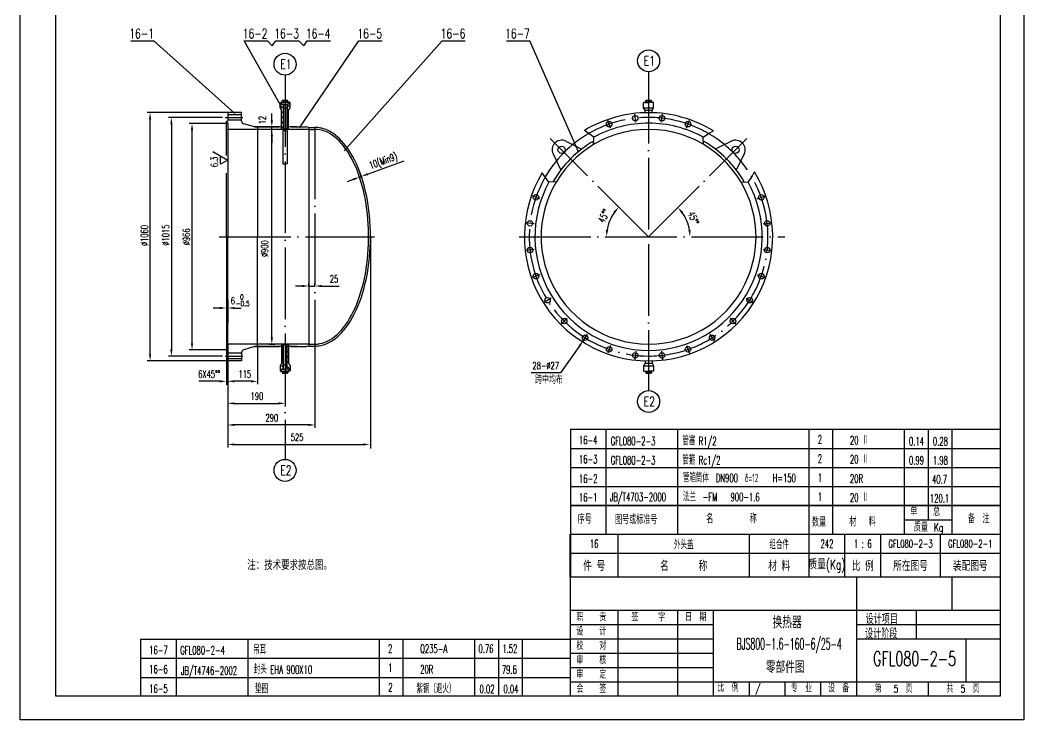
# Model space of a CAD drawing. Extents: x -457 to 1749, y 191 to 1539.
# Drawn here: x -457.1 to -36.6, y 194.9 to 488.2 of the extents above; entities that cross this region are included whole.
import ezdxf
from ezdxf.enums import TextEntityAlignment as Align

# ---------------------------------------------------------------- set-up
doc = ezdxf.new("R2010")
doc.units = 0
doc.header["$MEASUREMENT"] = 0
doc.linetypes.add('DASHDOT-M', pattern=[36, 30, -3, 0, -3])
doc.layers.get('0').update_dxf_attribs({"linetype": 'CONTINUOUS'})
for name, color, linetype in [('CDR_DWG1', 4, 'CONTINUOUS'), ('CDR_DWG2', 2, 'CONTINUOUS'), ('CDR_DWG3', 1, 'DASHDOT-M')]:
    doc.layers.add(name, color=color, linetype=linetype)
doc.styles.add('HZ', font='romans', dxfattribs={"width": 0.7, "bigfont": 'hz'})

# ---------------------------------------------------------------- blocks, each defined once
blk = doc.blocks.new('*X15')
for p, q in [((15.53, 49.48), (16.04, 49.98)), ((15.79, 47.61), (16.92, 48.74)), ((16.16, 45.86), (16.92, 46.62)), ((18.35, 48.05), (19.73, 49.43)), ((18.35, 45.93), (19.1, 46.68)), ((16.16, 43.74), (16.92, 44.5)), ((16.16, 41.62), (16.92, 42.38)), ((18.35, 43.8), (19.1, 44.56)), ((18.35, 41.68), (19.1, 42.44)), ((16.16, 39.5), (16.92, 40.26)), ((18.35, 39.56), (19.1, 40.32))]:
    blk.add_line(p, q)

msp = doc.modelspace()

# ---------------------------------------------------------------- linework, layer by layer
for p, q in [((-457.07, 194.89), (-457.07, 788.89)), ((-36.57, 788.89), (-36.57, 194.89)), ((-410.7, 479.43), (-401, 479.43)), ((-367.07, 448.98), (-401, 479.43)), ((-347.35, 451.57), (-363.16, 479.43)), ((-363.16, 479.43), (-353.46, 479.43)), ((-353.46, 479.43), (-351.43, 477.42)), ((-351.43, 477.42), (-349.95, 479.43)), ((-349.95, 479.43), (-340.25, 479.43)), ((-340.25, 479.43), (-338.23, 477.42)), ((-340.04, 442.97), (-315.14, 479.43)), ((-338.23, 477.42), (-336.74, 479.43)), ((-336.74, 479.43), (-327.04, 479.43)), ((-321.24, 433.44), (-280.26, 479.43)), ((-315.14, 479.43), (-305.44, 479.43)), ((-280.26, 479.43), (-270.56, 479.43)), ((-253.26, 479.43), (-243.56, 479.43)), ((-223.19, 432.98), (-243.56, 479.43)), ((-370.05, 449.4), (-403.86, 449.4)), ((-402.61, 348.15), (-402.61, 446.6)), ((-372.32, 447.36), (-394.94, 447.36)), ((-351.62, 446.18), (-351.62, 448.98)), ((-393.69, 444.56), (-393.69, 350.19)), ((-370.65, 444.78), (-386.29, 444.78)), ((-385.04, 352.78), (-385.04, 441.98)), ((-351.62, 355.18), (-351.62, 443.38)), ((-351.62, 439.58), (-351.62, 436.78)), ((-376.29, 433.14), (-370.05, 429.54)), ((-373.17, 427.73), (-373.17, 431.34)), ((-370.05, 429.54), (-373.17, 427.73)), ((-311.48, 423.62), (-296.19, 429.26)), ((-317.48, 421.4), (-320.11, 420.43)), ((-310.27, 397.38), (-310.27, 308.71)), ((-338.87, 376.73), (-341.67, 376.73)), ((-336.07, 376.73), (-336.07, 377.98)), ((-336.07, 376.73), (-333.57, 376.73)), ((-333.57, 376.73), (-333.57, 377.98)), ((-330.77, 376.73), (-323.47, 376.73)), ((-373.45, 367.51), (-376.25, 367.51)), ((-370.05, 367.51), (-370.65, 367.51)), ((-370.05, 367.51), (-370.65, 367.51)), ((-367.25, 367.51), (-364.45, 367.51)), ((-333.57, 353.78), (-333.57, 317.26)), ((-370.65, 349.98), (-386.29, 349.98)), ((-370.65, 349.35), (-370.65, 335.38)), ((-370.05, 352.38), (-370.05, 310.96)), ((-357.55, 351.58), (-357.55, 335.54)), ((-352.73, 352.38), (-350.37, 352.38)), ((-222.62, 351.79), (-230.75, 340.35)), ((-370.05, 345.35), (-403.86, 345.35)), ((-372.32, 347.39), (-394.94, 347.39)), ((-373.45, 336.79), (-382.23, 336.79)), ((-370.05, 336.79), (-370.65, 336.79)), ((-370.05, 336.79), (-370.65, 336.79)), ((-370.05, 336.79), (-370.05, 338.04)), ((-370.05, 338.04), (-370.05, 335.54)), ((-360.35, 336.79), (-367.25, 336.79)), ((-230.75, 340.35), (-242.93, 340.35)), ((-370.05, 327.66), (-370.05, 326.31)), ((-367.25, 327.56), (-348.87, 327.56)), ((-346.07, 327.66), (-346.07, 326.31)), ((-370.05, 319.84), (-370.05, 317.96)), ((-370.05, 318.9), (-370.05, 317.26)), ((-336.37, 318.51), (-367.25, 318.51)), ((-370.05, 311.42), (-370.05, 309.07)), ((-367.25, 310.32), (-313.45, 310.32)), ((-226.56, 308.71), (-46.57, 308.71)), ((-226.56, 300.71), (-46.57, 300.71)), ((-226.56, 292.71), (-46.57, 292.71)), ((-226.56, 284.71), (-46.57, 284.71)), ((-46.57, 284.71), (-226.56, 284.71)), ((-76.56, 278.71), (-76.56, 284.71)), ((-86.56, 278.71), (-66.56, 278.71)), ((-226.57, 272.71), (-46.57, 272.71)), ((-226.57, 254.71), (-226.57, 272.71)), ((-226.57, 264.71), (-46.57, 264.71)), ((-226.56, 264.71), (-46.57, 264.71)), ((-226.57, 254.92), (-46.57, 254.92)), ((-106.57, 204.92), (-106.57, 254.92)), ((-66.57, 240.92), (-66.57, 254.92)), ((-226.57, 240.92), (-46.57, 240.92)), ((-206.57, 204.92), (-206.57, 240.92)), ((-181.57, 204.92), (-181.57, 240.92)), ((-166.57, 204.92), (-166.57, 240.92)), ((-81.57, 228.92), (-81.57, 240.92)), ((-81.57, 228.92), (-81.57, 240.92)), ((-226.57, 234.92), (-166.57, 234.92)), ((-106.57, 234.92), (-46.57, 234.92)), ((-226.57, 228.92), (-166.57, 228.92)), ((-106.57, 228.92), (-46.57, 228.92)), ((-60.95, 228.92), (-60.95, 210.92)), ((-226.57, 222.92), (-166.57, 222.92)), ((-406.56, 220.71), (-226.57, 220.71)), ((-226.57, 216.92), (-166.57, 216.92)), ((-406.56, 212.71), (-226.57, 212.71)), ((-226.57, 210.92), (-46.57, 210.92)), ((-151.57, 204.92), (-151.57, 210.92)), ((-136.57, 204.92), (-136.57, 210.92)), ((-121.57, 204.92), (-121.57, 210.92)), ((-76.57, 204.92), (-76.57, 210.92)), ((-36.57, 194.89), (-457.07, 194.89))]:
    msp.add_line(p, q)
for radius, start, end in [(17.63, 144.1102, 170.8898), (17.35, 9.2579, 35.7421)]:
    msp.add_arc((-193.79, 397.38), radius, start, end)
for points in [[(-402.14, 446.6), (-403.08, 446.6), (-402.61, 449.4)], [(-393.23, 444.56), (-394.16, 444.56), (-393.69, 447.36)], [(-352.08, 446.18), (-351.15, 446.18), (-351.62, 443.38)], [(-384.57, 441.98), (-385.51, 441.98), (-385.04, 444.78)], [(-352.08, 439.58), (-351.15, 439.58), (-351.62, 442.38)], [(-352.08, 439.58), (-351.15, 439.58), (-351.62, 442.38)], [(-317.64, 421.84), (-317.32, 420.97), (-314.86, 422.37)], [(-311.64, 424.06), (-311.32, 423.18), (-314.11, 422.65)], [(-208.42, 408.01), (-207.71, 407.41), (-206.25, 409.84)], [(-180.06, 407.21), (-179.35, 407.81), (-181.52, 409.64)], [(-210.73, 400.13), (-211.66, 400.21), (-211.42, 397.38)], [(-176.2, 400.21), (-177.13, 400.13), (-176.44, 397.38)], [(-338.87, 377.19), (-338.87, 376.26), (-336.07, 376.73)], [(-330.77, 377.19), (-330.77, 376.26), (-333.57, 376.73)], [(-373.45, 367.98), (-373.45, 367.05), (-370.65, 367.51)], [(-367.25, 367.98), (-367.25, 367.05), (-370.05, 367.51)], [(-367.25, 367.98), (-367.25, 367.05), (-370.05, 367.51)], [(-352.08, 355.18), (-351.15, 355.18), (-351.62, 352.38)], [(-223, 352.06), (-222.24, 351.52), (-221, 354.07)], [(-393.23, 350.19), (-394.16, 350.19), (-393.69, 347.39)], [(-384.57, 352.78), (-385.51, 352.78), (-385.04, 349.98)], [(-402.14, 348.15), (-403.08, 348.15), (-402.61, 345.35)], [(-373.45, 337.26), (-373.45, 336.33), (-370.65, 336.79)], [(-367.25, 337.26), (-367.25, 336.33), (-370.05, 336.79)], [(-360.35, 337.26), (-360.35, 336.33), (-357.55, 336.79)], [(-367.25, 328.02), (-367.25, 327.09), (-370.05, 327.56)], [(-348.87, 328.02), (-348.87, 327.09), (-346.07, 327.56)], [(-367.25, 318.98), (-367.25, 318.04), (-370.05, 318.51)], [(-336.37, 318.98), (-336.37, 318.04), (-333.57, 318.51)], [(-367.25, 310.79), (-367.25, 309.86), (-370.05, 310.32)], [(-313.45, 310.79), (-313.45, 309.86), (-310.65, 310.32)]]:
    msp.add_solid(points)
at = {"layer": 'CDR_DWG1'}
for p, q in [((-442.07, 204.89), (-442.07, 778.89)), ((-46.57, 778.89), (-46.57, 204.89)), ((-347.24, 453.69), (-347.24, 454.41)), ((-346.95, 454.53), (-346.07, 454.53)), ((-346.65, 453.69), (-346.65, 454.41)), ((-345.18, 454.53), (-346.07, 454.53)), ((-345.48, 453.69), (-345.48, 454.41)), ((-344.89, 453.69), (-344.89, 454.41)), ((-194.96, 453.69), (-194.96, 454.41)), ((-194.67, 454.53), (-193.79, 454.53)), ((-194.38, 453.69), (-194.38, 454.41)), ((-192.91, 454.53), (-193.79, 454.53)), ((-193.2, 453.69), (-193.2, 454.41)), ((-192.61, 453.69), (-192.61, 454.41)), ((-348.17, 453.55), (-348.01, 453.72)), ((-348.17, 451.45), (-348.17, 453.55)), ((-347.54, 450.36), (-348.17, 451.45)), ((-348.01, 453.72), (-347.67, 453.72)), ((-347.67, 453.72), (-347.67, 452.88)), ((-347.67, 452.88), (-346.91, 452.88)), ((-347.62, 453.69), (-346.07, 453.69)), ((-347.54, 442.55), (-347.54, 450.36)), ((-346.91, 452.88), (-346.91, 442.38)), ((-346.91, 452.88), (-346.79, 452.71)), ((-346.91, 452.87), (-346.07, 452.87)), ((-346.79, 452.71), (-346.79, 442.55)), ((-346.07, 451.2), (-346.78, 451.2)), ((-344.51, 453.69), (-346.07, 453.69)), ((-345.23, 452.87), (-346.07, 452.87)), ((-346.07, 451.2), (-345.36, 451.2)), ((-345.23, 452.88), (-345.36, 452.71)), ((-345.36, 452.71), (-345.36, 442.55)), ((-345.23, 452.88), (-345.23, 442.38)), ((-344.48, 452.88), (-345.23, 452.88)), ((-344.6, 450.36), (-343.97, 451.45)), ((-344.6, 444.47), (-344.6, 450.36)), ((-344.14, 453.72), (-344.48, 453.72)), ((-344.48, 453.72), (-344.48, 452.88)), ((-343.97, 453.55), (-344.14, 453.72)), ((-343.97, 451.45), (-343.97, 453.55)), ((-195.9, 453.55), (-195.73, 453.72)), ((-195.9, 451.45), (-195.9, 453.55)), ((-195.27, 450.36), (-195.9, 451.45)), ((-195.9, 451.45), (-191.7, 451.45)), ((-195.73, 453.72), (-195.39, 453.72)), ((-195.34, 453.69), (-193.79, 453.69)), ((-195.27, 449.36), (-195.27, 450.36)), ((-195.27, 450.36), (-192.33, 450.36)), ((-192.23, 453.69), (-193.79, 453.69)), ((-192.33, 450.36), (-191.7, 451.45)), ((-192.33, 449.36), (-192.33, 450.36)), ((-191.86, 453.72), (-192.2, 453.72)), ((-191.7, 453.55), (-191.86, 453.72)), ((-191.7, 451.45), (-191.7, 453.55)), ((-370.65, 445.72), (-370.05, 446.07)), ((-370.05, 449.4), (-370.05, 446.07)), ((-364.27, 449.4), (-370.05, 449.4)), ((-364.27, 448.51), (-370.05, 448.51)), ((-364.27, 446.21), (-370.05, 446.21)), ((-364.27, 445.87), (-364.27, 449.4)), ((-370.65, 431.49), (-370.65, 445.72)), ((-370.05, 445.09), (-370.65, 445.09)), ((-370.05, 445.09), (-370.05, 397.38)), ((-336.07, 442.38), (-370.05, 442.38)), ((-358.84, 443.38), (-363.38, 444.72)), ((-358.86, 443.38), (-348.57, 443.38)), ((-347.54, 443.38), (-358.84, 443.38)), ((-357.57, 443.38), (-357.57, 397.38)), ((-347.38, 442.38), (-347.54, 442.55)), ((-347.54, 442.4), (-344.6, 442.4)), ((-346.91, 442.38), (-347.38, 442.38)), ((-346.07, 441.78), (-347, 441.78)), ((-347, 441.78), (-347, 427.9)), ((-346.79, 442.55), (-346.91, 442.38)), ((-346.79, 442.55), (-346.07, 442.55)), ((-345.36, 442.55), (-346.07, 442.55)), ((-346.07, 441.78), (-345.13, 441.78)), ((-345.36, 442.55), (-345.23, 442.38)), ((-345.23, 442.38), (-344.77, 442.38)), ((-345.13, 441.78), (-345.13, 427.9)), ((-344.77, 442.38), (-344.6, 442.55)), ((-344.6, 442.55), (-344.6, 444.47)), ((-341.05, 443.38), (-344.6, 443.38)), ((-343.57, 443.38), (-337.13, 443.38)), ((-336.07, 443.18), (-337.13, 443.38)), ((-336.07, 443.18), (-336.07, 397.38)), ((-336.07, 443.18), (-333.57, 443.18)), ((-336.07, 442.38), (-333.57, 442.38)), ((-216.7, 439.1), (-220.6, 441.93)), ((-168.74, 440.65), (-166.59, 441.7)), ((-228.47, 437.42), (-221.74, 434.1)), ((-216.81, 436.04), (-216.7, 439.1)), ((-170.88, 439.1), (-168.74, 440.65)), ((-170.77, 436.04), (-170.88, 439.1)), ((-159.1, 437.42), (-165.84, 434.1)), ((-159.67, 431.5), (-157.21, 433.96)), ((-233.83, 432.06), (-230.51, 425.32)), ((-153.75, 432.06), (-157.07, 425.32)), ((-347, 427.9), (-346.07, 427.9)), ((-345.13, 427.9), (-346.07, 427.9)), ((-370.65, 397.38), (-370.65, 424.05)), ((-314.59, 421.65), (-315.29, 423.55)), ((-314.86, 422.37), (-314.11, 422.65)), ((-313.84, 421.93), (-314.54, 423.82)), ((-235.51, 420.29), (-238.34, 424.19)), ((-152.06, 420.29), (-150.51, 422.42)), ((-150.51, 422.42), (-149.47, 424.57)), ((-232.45, 420.4), (-235.51, 420.29)), ((-155.12, 420.4), (-152.06, 420.29)), ((-370.65, 397.38), (-370.65, 349.03)), ((-370.05, 349.67), (-370.05, 397.38)), ((-357.55, 351.58), (-357.55, 397.38)), ((-336.07, 397.38), (-336.07, 351.58)), ((-370.05, 370.76), (-370.05, 361.26)), ((-370.65, 367.66), (-370.65, 361.26)), ((-370.05, 349.67), (-370.65, 349.67)), ((-370.65, 349.03), (-370.05, 348.69)), ((-336.07, 352.38), (-370.59, 352.38)), ((-358.84, 351.38), (-363.38, 350.04)), ((-358.86, 351.38), (-348.57, 351.38)), ((-347.54, 351.38), (-358.84, 351.38)), ((-347.38, 352.38), (-347.54, 352.21)), ((-347.54, 352.36), (-344.6, 352.36)), ((-347.54, 352.21), (-347.54, 344.4)), ((-346.91, 352.38), (-347.38, 352.38)), ((-346.79, 352.21), (-346.91, 352.38)), ((-346.91, 341.88), (-346.91, 352.38)), ((-346.79, 352.21), (-346.07, 352.21)), ((-346.79, 342.04), (-346.79, 352.21)), ((-345.36, 352.21), (-346.07, 352.21)), ((-345.36, 352.21), (-345.23, 352.38)), ((-345.36, 342.04), (-345.36, 352.21)), ((-345.23, 352.38), (-344.77, 352.38)), ((-345.23, 341.88), (-345.23, 352.38)), ((-344.77, 352.38), (-344.6, 352.21)), ((-344.6, 352.21), (-344.6, 350.28)), ((-341.05, 351.38), (-344.6, 351.38)), ((-344.6, 350.28), (-344.6, 344.4)), ((-343.57, 351.38), (-337.13, 351.38)), ((-336.07, 351.58), (-337.13, 351.38)), ((-336.07, 352.38), (-333.57, 352.38)), ((-336.07, 351.58), (-333.57, 351.58)), ((-370.05, 345.35), (-370.05, 348.69)), ((-364.27, 348.54), (-370.05, 348.54)), ((-364.27, 346.24), (-370.05, 346.24)), ((-364.27, 345.35), (-370.05, 345.35)), ((-364.27, 348.88), (-364.27, 345.35)), ((-195.27, 345.4), (-195.27, 344.4)), ((-192.33, 345.4), (-192.33, 344.4)), ((-347.54, 344.4), (-348.17, 343.3)), ((-348.17, 343.3), (-348.17, 341.2)), ((-348.17, 341.2), (-348.01, 341.04)), ((-348.01, 341.04), (-347.67, 341.04)), ((-347.67, 341.04), (-347.67, 341.88)), ((-347.67, 341.88), (-346.91, 341.88)), ((-347.62, 341.06), (-346.07, 341.06)), ((-347.24, 341.06), (-347.24, 340.35)), ((-346.91, 341.88), (-346.79, 342.04)), ((-346.91, 341.88), (-346.07, 341.88)), ((-346.07, 343.55), (-346.78, 343.55)), ((-346.65, 341.06), (-346.65, 340.35)), ((-346.07, 343.55), (-345.36, 343.55)), ((-345.23, 341.88), (-346.07, 341.88)), ((-344.51, 341.06), (-346.07, 341.06)), ((-345.48, 341.06), (-345.48, 340.35)), ((-345.23, 341.88), (-345.36, 342.04)), ((-344.48, 341.88), (-345.23, 341.88)), ((-344.89, 341.06), (-344.89, 340.35)), ((-344.6, 344.4), (-343.97, 343.3)), ((-344.48, 341.04), (-344.48, 341.88)), ((-344.14, 341.04), (-344.48, 341.04)), ((-343.97, 341.2), (-344.14, 341.04)), ((-343.97, 343.3), (-343.97, 341.2)), ((-195.27, 344.4), (-195.9, 343.3)), ((-195.9, 343.3), (-191.7, 343.3)), ((-195.9, 343.3), (-195.9, 341.2)), ((-195.9, 341.2), (-195.73, 341.04)), ((-195.73, 341.04), (-195.39, 341.04)), ((-195.34, 341.06), (-193.79, 341.06)), ((-195.27, 344.4), (-192.33, 344.4)), ((-194.96, 341.06), (-194.96, 340.35)), ((-194.38, 341.06), (-194.38, 340.35)), ((-192.23, 341.06), (-193.79, 341.06)), ((-193.2, 341.06), (-193.2, 340.35)), ((-192.61, 341.06), (-192.61, 340.35)), ((-192.33, 344.4), (-191.7, 343.3)), ((-191.86, 341.04), (-192.2, 341.04)), ((-191.7, 341.2), (-191.86, 341.04)), ((-191.7, 343.3), (-191.7, 341.2)), ((-346.95, 340.22), (-346.07, 340.22)), ((-345.18, 340.22), (-346.07, 340.22)), ((-194.67, 340.22), (-193.79, 340.22)), ((-192.91, 340.22), (-193.79, 340.22)), ((-226.56, 316.71), (-226.56, 254.71)), ((-226.56, 316.71), (-46.57, 316.71)), ((-211.56, 284.71), (-211.56, 316.71)), ((-181.56, 284.71), (-181.56, 316.71)), ((-126.56, 284.71), (-126.56, 316.71)), ((-116.56, 284.71), (-116.56, 316.71)), ((-86.56, 284.71), (-86.56, 316.71)), ((-76.56, 284.71), (-76.56, 316.71)), ((-66.56, 284.71), (-66.56, 316.71)), ((-211.56, 272.71), (-211.56, 284.71)), ((-181.56, 272.71), (-181.56, 284.71)), ((-126.56, 272.71), (-126.56, 284.71)), ((-116.56, 272.71), (-116.56, 284.71)), ((-86.56, 272.71), (-86.56, 284.71)), ((-66.56, 272.71), (-66.56, 284.71)), ((-206.57, 254.71), (-206.57, 272.71)), ((-151.57, 254.71), (-151.57, 272.71)), ((-126.57, 254.71), (-126.57, 272.71)), ((-111.57, 254.71), (-111.57, 272.71)), ((-96.57, 254.71), (-96.57, 272.71)), ((-71.57, 254.71), (-71.57, 272.71)), ((-226.57, 254.92), (-46.57, 254.92)), ((-226.57, 254.92), (-226.57, 204.89)), ((-106.57, 204.92), (-106.57, 254.92)), ((-406.56, 228.71), (-226.57, 228.71)), ((-406.56, 228.71), (-406.56, 204.71)), ((-391.56, 204.71), (-391.56, 228.71)), ((-361.56, 204.71), (-361.56, 228.71)), ((-306.56, 204.71), (-306.56, 228.71)), ((-296.56, 204.71), (-296.56, 228.71)), ((-266.56, 204.71), (-266.56, 228.71)), ((-256.56, 204.71), (-256.56, 228.71)), ((-246.56, 204.71), (-246.56, 228.71)), ((-46.57, 204.89), (-442.07, 204.89))]:
    msp.add_line(p, q, dxfattribs=at)
at = {"layer": 'CDR_DWG1', "flags": 128}
for points in [[(-333.57, 351.58), (-332.97, 351.59), (-332.38, 351.64), (-331.79, 351.71), (-331.21, 351.81), (-330.62, 351.94), (-330.04, 352.1), (-329.46, 352.28), (-328.88, 352.5), (-328.31, 352.74), (-327.74, 353.01), (-327.18, 353.31), (-326.62, 353.63), (-326.07, 353.98), (-325.52, 354.36), (-324.98, 354.76), (-324.45, 355.19), (-323.92, 355.64), (-323.4, 356.12), (-322.38, 357.14), (-321.38, 358.27), (-320.43, 359.48), (-319.5, 360.79), (-318.61, 362.18), (-317.76, 363.65), (-316.94, 365.2), (-316.17, 366.83), (-315.43, 368.53), (-314.74, 370.29), (-314.1, 372.12), (-313.5, 374.01), (-312.95, 375.96), (-312.45, 377.95), (-312, 379.99), (-311.59, 382.08), (-311.24, 384.19), (-310.95, 386.34), (-310.7, 388.52), (-310.51, 390.72), (-310.38, 392.93), (-310.29, 395.15), (-310.27, 397.38), (-310.29, 399.61), (-310.38, 401.83), (-310.51, 404.04), (-310.7, 406.24), (-310.95, 408.41), (-311.24, 410.56), (-311.59, 412.68), (-312, 414.76), (-312.45, 416.8), (-312.95, 418.8), (-313.5, 420.74), (-314.1, 422.63), (-314.74, 424.46), (-315.43, 426.23), (-316.17, 427.93), (-316.94, 429.55), (-317.76, 431.11), (-318.61, 432.58), (-319.5, 433.97), (-320.43, 435.27), (-321.38, 436.49), (-322.38, 437.61), (-323.4, 438.64), (-323.92, 439.12), (-324.45, 439.57), (-324.98, 440), (-325.52, 440.4), (-326.07, 440.77), (-326.62, 441.12), (-327.18, 441.45), (-327.74, 441.74), (-328.31, 442.01), (-328.88, 442.26), (-329.46, 442.47), (-330.04, 442.66), (-330.62, 442.82), (-331.21, 442.95), (-331.79, 443.05), (-332.38, 443.12), (-332.97, 443.16), (-333.57, 443.18)], [(-333.57, 352.38), (-332.51, 352.43), (-331.46, 352.58), (-330.41, 352.82), (-329.37, 353.17), (-328.34, 353.61), (-327.32, 354.15), (-326.31, 354.78), (-325.32, 355.51), (-324.35, 356.33), (-323.4, 357.23), (-322.47, 358.23), (-321.56, 359.31), (-320.68, 360.48), (-319.83, 361.73), (-319.01, 363.06), (-318.23, 364.46), (-317.47, 365.93), (-316.75, 367.48), (-316.07, 369.09), (-315.43, 370.76), (-314.82, 372.49), (-314.26, 374.27), (-313.74, 376.11), (-313.26, 377.99), (-312.83, 379.91), (-312.44, 381.88), (-312.1, 383.87), (-311.81, 385.9), (-311.56, 387.95), (-311.37, 390.03), (-311.22, 392.11), (-311.12, 394.22), (-311.07, 396.32), (-311.07, 398.43), (-311.12, 400.54), (-311.22, 402.64), (-311.37, 404.73), (-311.56, 406.8), (-311.81, 408.85), (-312.1, 410.88), (-312.44, 412.88), (-312.83, 414.84), (-313.26, 416.77), (-313.74, 418.65), (-314.26, 420.48), (-314.82, 422.27), (-315.43, 424), (-316.07, 425.67), (-316.75, 427.28), (-317.47, 428.82), (-318.23, 430.3), (-319.01, 431.7), (-319.83, 433.02), (-320.68, 434.27), (-321.56, 435.44), (-322.47, 436.52), (-323.4, 437.52), (-324.35, 438.43), (-325.32, 439.25), (-326.31, 439.98), (-327.32, 440.61), (-328.34, 441.15), (-329.37, 441.59), (-330.41, 441.93), (-331.46, 442.18), (-332.51, 442.33), (-333.57, 442.38)]]:
    msp.add_lwpolyline(points, dxfattribs=at)
at = {"layer": 'CDR_DWG1'}
for centre, radius in [((-199.39, 447.06), 1.15), ((-188.19, 447.06), 1.15), ((-210.3, 444.57), 1.15), ((-177.27, 444.57), 1.15), ((-230.24, 433.83), 1.5), ((-157.34, 433.83), 1.5), ((-240.98, 413.89), 1.15), ((-146.59, 413.89), 1.15), ((-243.47, 402.98), 1.15), ((-144.1, 402.98), 1.15), ((-243.47, 391.78), 1.15), ((-144.1, 391.78), 1.15), ((-240.98, 380.86), 1.15), ((-146.59, 380.86), 1.15), ((-236.12, 370.78), 1.15), ((-151.45, 370.78), 1.15), ((-229.14, 362.02), 1.15), ((-158.43, 362.02), 1.15), ((-220.39, 355.04), 1.15), ((-167.19, 355.04), 1.15), ((-210.3, 350.18), 1.15), ((-177.27, 350.18), 1.15), ((-199.39, 347.69), 1.15), ((-188.19, 347.69), 1.15)]:
    msp.add_circle(centre, radius, dxfattribs=at)
for centre, radius, start, end in [((-346.95, 454.13), 0.406, 43.6028, 136.3972), ((-346.07, 453.1), 1.44, 65.8105, 114.1895), ((-345.18, 454.13), 0.406, 43.6028, 136.3972), ((-194.67, 454.13), 0.406, 43.6028, 136.3972), ((-193.79, 453.1), 1.44, 65.8105, 114.1895), ((-192.91, 454.13), 0.406, 43.6028, 136.3972), ((-363.07, 445.87), 1.2, 180.0001, 254.6446), ((-193.79, 397.38), 52, 90, 121.0367), ((-193.79, 397.38), 52, 58.4678, 90), ((-193.79, 397.38), 45, 21.9081, 158.0919), ((-193.79, 397.38), 47.6, 90, 118.7678), ((-193.79, 397.38), 47.6, 61.2322, 90), ((-230.24, 433.83), 4, 63.7782, 206.2218), ((-193.79, 397.38), 46.2, 119.8109, 150.1891), ((-193.79, 397.38), 46.2, 29.8109, 60.1891), ((-157.34, 433.83), 4, 333.7782, 116.2218), ((-193.79, 397.38), 52, 148.9633, 270), ((-193.79, 397.38), 52, 270, 31.5322), ((-193.79, 397.38), 47.6, 151.2322, 270), ((-193.79, 397.38), 47.6, 270, 28.7678), ((-193.79, 397.38), 45, 158.0919, 201.9081), ((-193.79, 397.38), 45, 338.0919, 21.9081), ((-193.79, 397.38), 45, 201.9081, 338.0919), ((-363.07, 348.88), 1.2, 105.3554, 179.9999), ((-346.95, 340.63), 0.406, 223.6028, 316.3972), ((-346.07, 341.66), 1.44, 245.8105, 294.1895), ((-345.18, 340.63), 0.406, 223.6028, 316.3972), ((-194.67, 340.63), 0.406, 223.6028, 316.3972), ((-193.79, 341.66), 1.44, 245.8105, 294.1895), ((-192.91, 340.63), 0.406, 223.6028, 316.3972)]:
    msp.add_arc(centre, radius, start, end, dxfattribs=at)
at = {"layer": 'CDR_DWG2'}
for centre in [(-193.79, 471.11), (-346.07, 469.68), (-193.79, 328.33), (-346.07, 299.48)]:
    msp.add_circle(centre, 4.6, dxfattribs=at)
at = {"layer": 'CDR_DWG3', "linetype": 'DASHDOT-M'}
for p, q in [((-346.07, 465.08), (-346.07, 304.08)), ((-193.79, 466.5), (-193.79, 332.93)), ((-371.14, 447.36), (-363.81, 447.36)), ((-209.73, 442.92), (-210.87, 446.21)), ((-199.19, 445.33), (-199.58, 448.79)), ((-188.39, 445.33), (-188, 448.79)), ((-177.85, 442.92), (-176.7, 446.21)), ((-333.57, 443.18), (-333.57, 351.58)), ((-193.79, 397.38), (-235.01, 438.6)), ((-193.79, 397.38), (-152.57, 438.6)), ((-239.34, 413.32), (-242.62, 414.46)), ((-148.24, 413.32), (-144.96, 414.46)), ((-241.74, 402.78), (-245.2, 403.17)), ((-145.84, 402.78), (-142.38, 403.17)), ((-373.65, 397.38), (-308.6, 397.38)), ((-248.01, 397.38), (-136.73, 397.38)), ((-241.74, 391.97), (-245.2, 391.59)), ((-145.84, 391.97), (-142.38, 391.59)), ((-239.34, 381.44), (-242.62, 380.29)), ((-148.24, 381.44), (-144.96, 380.29)), ((-234.65, 371.7), (-237.59, 369.85)), ((-152.93, 371.7), (-149.98, 369.85)), ((-227.91, 363.26), (-230.37, 360.8)), ((-159.67, 363.26), (-157.21, 360.8)), ((-219.46, 356.52), (-221.31, 353.57)), ((-168.11, 356.52), (-166.26, 353.57)), ((-209.73, 351.83), (-210.87, 348.55)), ((-199.19, 349.43), (-199.58, 345.97)), ((-188.39, 349.43), (-188, 345.97)), ((-177.85, 351.83), (-176.7, 348.55)), ((-371.14, 347.39), (-363.81, 347.39))]:
    msp.add_line(p, q, dxfattribs=at)
for start, end in [(59.9402, 135), (270, 59.9402), (135, 270)]:
    msp.add_arc((-193.79, 397.38), 50, start, end, dxfattribs=at)

# ---------------------------------------------------------------- block references
msp.add_blockref('*X15', (-363.71, 403.4))
at = {"xscale": -1, "rotation": 180}
msp.add_blockref('*X15', (-363.71, 391.36), dxfattribs=at)

# ---------------------------------------------------------------- texts
at = {"style": 'HZ', "width": 0.65}
for s, rotation, p in [('12', 90, (-354.09, 444.51)), ('6.3', 90, (-374.21, 426.51)), ('10(Min9)', 20, (-310.22, 425.72)), ('45%%d%%d', 64.0858, (-212.38, 402.89)), ('45%%d%%d', 291.6853, (-177.44, 407.28)), ('%%c1060', 90, (-403.47, 393.48)), ('%%c1015', 90, (-394.55, 393.64)), ('%%c966', 90, (-385.9, 393.8)), ('%%c900', 90, (-353.12, 388.87))]:
    msp.add_text(s, height=3, rotation=rotation, dxfattribs=at).set_placement(p)
at = {"style": 'HZ'}
for s, height, width, p in [('25', 3, 0.65, (-327.34, 378.23)), ('6', 3, 0.65, (-368.81, 369.09)), ('-0.5', 2.084, 0.7, (-366.68, 368.35)), ('0', 2.08, 0.7, (-364.94, 371.09)), ('28-%%c27', 3, 0.65, (-242.43, 341.85)), ('6X45%%d%%d', 3, 0.65, (-382.46, 338.29)), ('115', 3, 0.65, (-365.58, 338.29)), ('跨中均布', 3.2, 0.7, (-241.33, 335.83)), ('190', 3, 0.65, (-360.49, 329.06)), ('290', 3, 0.65, (-354.24, 320.01)), ('525', 3, 0.65, (-343.68, 311.82)), ('16-4', 3.5, 0.6, (-222.96, 310.41)), ('GFL080-2-3', 3.5, 0.6, (-209.66, 309.99)), ('管塞 R1/2', 3.5, 0.6, (-179.66, 309.99)), ('20 Ⅱ', 3.5, 0.6, (-109.46, 310.31)), ('16-3', 3.5, 0.6, (-222.96, 302.41)), ('GFL080-2-3', 3.5, 0.6, (-209.66, 301.99)), ('管箍 Rc1/2', 3.5, 0.6, (-179.66, 301.99)), ('20 Ⅱ', 3.5, 0.6, (-109.46, 302.31)), ('16-2', 3.5, 0.6, (-222.96, 294.23)), ('管箱筒体  DN900  δ=12   H=150', 3.5, 0.6, (-179.42, 294.54)), ('20R', 3.5, 0.6, (-109.46, 294.31)), ('JB/T4703-2000', 3.5, 0.6, (-209.99, 286.54)), ('法兰  -FM   900-1.6', 3.5, 0.6, (-179.42, 286.54)), ('16-1', 3.5, 0.6, (-222.96, 286.41)), ('20 Ⅱ', 3.5, 0.6, (-109.46, 286.31)), ('单', 3.5, 0.65, (-84.17, 280.36)), ('总', 3.5, 0.65, (-74.63, 280.36)), ('序号', 3.5, 0.65, (-223.51, 277.16)), ('图号或标准号', 3.5, 0.65, (-207.84, 276.97)), ('名         称', 3.5, 0.65, (-169.64, 277.35)), ('数量', 3.5, 0.65, (-125.34, 275.9)), ('材   料', 3.5, 0.65, (-109.68, 276.1)), ('质量', 3.5, 0.65, (-82.67, 273.87)), ('备  注', 3.5, 0.65, (-60.03, 277.32)), ('Kg', 3.5, 0.65, (-74.24, 273.82)), ('注：技术要求按总图。', 4.2, 0.65, (-361.91, 257.75)), ('职    责', 3.2, 0.7, (-224.01, 236.3)), ('签     字', 3.2, 0.7, (-201, 236.25)), ('日  期', 3.2, 0.7, (-178.45, 236.34)), ('设计项目', 4, 0.65, (-102.89, 235.14)), ('设    计', 3.2, 0.7, (-224.01, 230.3)), ('设计阶段', 4, 0.65, (-103.1, 228.98)), ('校    对', 3.2, 0.7, (-224.01, 224.3)), ('16-7', 3.5, 0.6, (-402.96, 222.41)), ('GFL080-2-4', 3.5, 0.6, (-389.99, 222.36)), ('吊耳', 3.5, 0.6, (-359.42, 222.36)), ('Q235-A', 3.5, 0.6, (-289.46, 222.97)), ('审    核', 3.2, 0.7, (-224.01, 218.3)), ('16-6', 3.5, 0.6, (-402.96, 214.41)), ('JB/T4746-2002', 3.5, 0.6, (-389.66, 213.8)), ('封头 EHA 900X10', 3.5, 0.6, (-359.14, 214.25)), ('20R', 3.5, 0.6, (-289.46, 214.31)), ('79.6', 3.5, 0.6, (-255.26, 214.25)), ('审    定', 3.2, 0.7, (-224.01, 212.3)), ('比  例', 3.2, 0.7, (-164.98, 206.73)), ('/', 3.2, 0.7, (-149.02, 206.55)), ('16-5', 3.5, 0.6, (-402.96, 206.23)), ('垫圈', 3.5, 0.6, (-358.65, 206.16)), ('会    签', 3.2, 0.7, (-224.01, 206.3)), ('专  业', 3.2, 0.7, (-134.21, 206.52)), ('设  备', 3.2, 0.7, (-118.63, 206.51)), ('第   5  页', 3.2, 0.7, (-99.03, 206.32)), ('共  5  页', 3.2, 0.7, (-69.03, 206.32))]:
    msp.add_text(s, height=height, dxfattribs=dict(at, width=width)).set_placement(p)
for s, height, width, p in [('2', 3.5, 0.6, (-122.02, 312.42)), ('0.14', 3.5, 0.6, (-81.56, 311.69)), ('0.28', 3.5, 0.6, (-71.56, 311.69)), ('2', 3.5, 0.6, (-122.02, 304.42)), ('0.99', 3.5, 0.6, (-81.56, 303.69)), ('1.98', 3.5, 0.6, (-71.56, 303.69)), ('1', 3.5, 0.6, (-122.02, 296.42)), ('40.7', 3.5, 0.6, (-71.9, 295.73)), ('1', 3.5, 0.6, (-122.02, 288.42)), ('120.1', 3.5, 0.6, (-71.9, 287.73)), ('16', 3.5, 0.6, (-216.57, 268.71)), ('外头盖', 3.5, 0.6, (-179.07, 268.71)), ('组合件', 3.5, 0.6, (-139.07, 268.71)), ('242', 3.5, 0.6, (-119.07, 268.71)), ('1 : 6', 3.5, 0.6, (-104.07, 268.71)), ('GFL080-2-3', 3.2, 0.65, (-84.07, 268.71)), ('GFL080-2-1', 3.2, 0.65, (-59.07, 268.71)), ('件 号', 4, 0.7, (-216.57, 259.71)), ('名      称', 4, 0.7, (-179.07, 259.71)), ('材 料', 4, 0.7, (-139.07, 259.71)), ('质量(Kg)', 4, 0.7, (-119.07, 259.71)), ('比 例', 4, 0.7, (-104.07, 259.71)), ('所在图号', 4, 0.7, (-84.07, 259.71)), ('装配图号', 4, 0.7, (-59.07, 259.71)), ('换热器', 5, 0.65, (-135.74, 236.04)), ('BJS800-1.6-160-6/25-4', 4.75, 0.5, (-134.9, 226.43)), ('2', 3.5, 0.6, (-302.02, 224.75)), ('0.76', 3.5, 0.6, (-261.9, 224.75)), ('1.52', 3.5, 0.6, (-251.9, 224.75)), ('零部件图', 5, 0.65, (-136.57, 217.3)), ('1', 3.5, 0.6, (-302.02, 216.75)), ('2', 3.5, 0.6, (-301.91, 208.61)), ('0.02', 3.5, 0.6, (-261.45, 207.87)), ('0.04', 3.5, 0.6, (-251.45, 207.87))]:
    msp.add_text(s, height=height, dxfattribs=dict(at, width=width)).set_placement(p, align=Align.MIDDLE)
for s, height, width, p in [('GFL080-2-5', 6, 0.65, (-82.38, 217.6)), ('紫铜（退火）', 3.5, 0.6, (-282.88, 206.16))]:
    msp.add_text(s, height=height, dxfattribs=dict(at, width=width)).set_placement(p, align=Align.CENTER)
at = {"layer": 'CDR_DWG1', "style": 'HZ', "width": 0.7}
for s, p in [('16-1', (-406.15, 482.51)), ('16-2', (-358.61, 482.51)), ('16-3', (-345.4, 482.51)), ('16-4', (-332.19, 482.51)), ('16-5', (-310.59, 482.51)), ('16-6', (-275.71, 482.51)), ('16-7', (-248.71, 482.51))]:
    msp.add_text(s, height=4, dxfattribs=at).set_placement(p, align=Align.MIDDLE)
at = {"layer": 'CDR_DWG2', "style": 'HZ', "width": 0.7}
for s, p in [('E1', (-345.73, 467.7)), ('E1', (-193.46, 469.12)), ('E2', (-193.46, 326.34)), ('E2', (-345.73, 297.49))]:
    msp.add_text(s, height=4, dxfattribs=at).set_placement(p, align=Align.CENTER)

doc.saveas('drawing.dxf')
